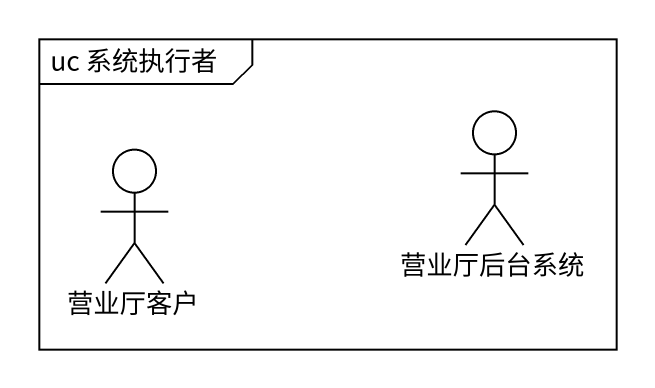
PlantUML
@startuml
mainframe uc 系统执行者
actor 营业厅客户
actor 营业厅后台系统
@enduml
